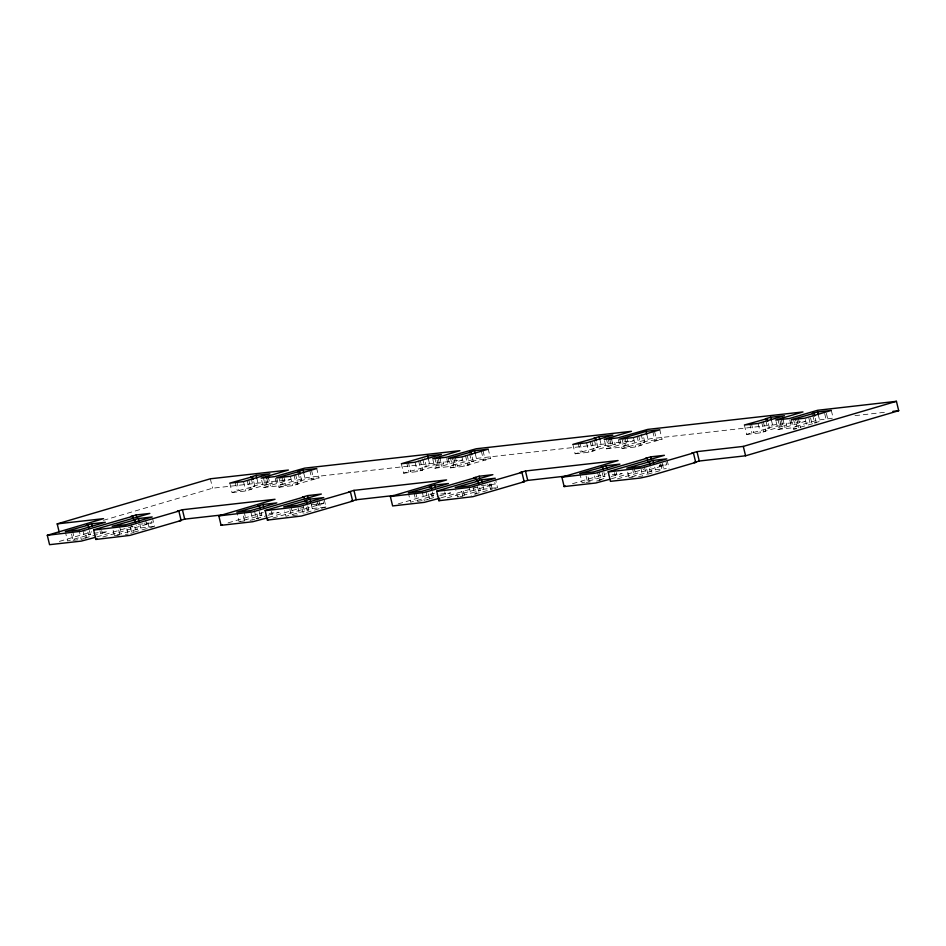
<?xml version="1.0" encoding="UTF-8"?>
<svg xmlns="http://www.w3.org/2000/svg" width="946" height="946" viewBox="0 0 946 946"><rect width="100%" height="100%" fill="white"/><g stroke="black" fill="none" stroke-linecap="round" stroke-linejoin="round"><path stroke-width="0.71" stroke-dasharray="4.73 3.55" d="M103.421 520.335L212.602 488.195L290.682 479.445L263.414 487.557L261.463 479.456M59.35 541.408L91.762 531.865M89.35 530.552L90.331 534.573L67.556 540.97L65.605 532.917M87.966 532.09L88.605 534.774L92.554 533.603M229.807 483.134L232.077 492.523L254.852 486.126L253.232 479.421M251.187 478.274L253.138 486.327L258.4 484.778L272.129 483.229L271.147 479.196M82.87 530.008L84.821 538.061L107.596 531.664L93.879 533.213M247.083 480.225L249.354 489.614L272.129 483.229M83.91 538.641L81.273 539.421L79.003 530.02M232.077 492.523L245.806 490.974L251.068 489.425L248.798 480.024M96.776 536.926L133.421 526.142M102.842 537.009L152.105 522.819L151.715 521.258M278.798 476.819L280.69 484.648L306.942 477.541L462.204 460.075L434.947 468.175L432.984 460.087M263.414 487.557L277.143 486.008L282.405 484.447L280.513 476.618M113.142 530.304L114.431 535.673L137.205 529.275L136.236 525.255M134.84 526.792L135.491 529.476L140.765 527.927L153.11 526.532M276.693 477.836L278.964 487.225L301.739 480.84L300.119 474.123M298.073 472.976L300.024 481.029L305.286 479.48L319.015 477.931L316.733 468.53M147.919 522.559L149.22 527.927L131.707 532.764L129.756 524.711M293.958 474.927L296.24 484.328L319.015 477.931M130.785 533.355L133.421 532.574L131.47 524.522M150.532 527.537L154.482 526.378L152.531 518.325M278.964 487.225L292.681 485.676L297.955 484.127L295.672 474.738M228.057 522.878L263.284 512.495M261.202 512.519L261.853 515.203L239.078 521.601L237.127 513.548M259.157 511.372L260.138 515.393L264.088 514.234M401.329 463.753L403.611 473.154L426.386 466.756L424.435 458.704M422.72 458.905L424.671 466.957L429.933 465.408L443.65 463.847L442.681 459.827M254.403 510.639L256.354 518.692L266.878 515.594M268.191 515.203L279.129 512.294L265.4 513.844M418.605 460.856L420.875 470.245L443.65 463.847M250.051 520.359L258.069 518.503L256.118 510.45M403.611 473.154L417.328 471.605L422.59 470.056L420.32 460.655M268.297 517.557L303.536 507.186M272.956 518.053L323.627 503.449L322.988 500.836M450.32 457.45L452.212 465.278L478.463 458.171L633.725 440.706L606.469 448.806L604.518 440.718M434.947 468.175L448.664 466.626L453.926 465.077L452.034 457.249M307.757 505.885L308.739 509.906L285.964 516.303L284.663 510.935M306.374 507.423L307.024 510.107L312.286 508.558L326.003 507.009L324.064 498.944M448.215 458.467L450.485 467.856L473.26 461.459L471.64 454.754M469.606 453.607L471.546 461.66L476.819 460.111L490.536 458.562L488.266 449.161M465.491 455.558L467.762 464.947L490.536 458.562M326.003 507.009L320.741 508.558L318.79 500.505M450.485 467.856L464.214 466.307L469.476 464.758L467.206 455.369M398.171 503.911L434.817 493.126M432.405 491.802L433.374 495.834L410.599 502.231L408.648 494.179M431.009 493.339L431.66 496.023L435.609 494.864M572.862 444.384L575.133 453.784L597.907 447.387L596.287 440.682M594.242 439.523L596.193 447.576L601.455 446.027L615.184 444.478L614.202 440.458M429.188 498.932L438.4 496.224M439.724 495.834L450.651 492.925L436.922 494.474M590.127 441.486L592.409 450.875L615.184 444.478M417.458 501.451L428.278 499.512M575.133 453.784L588.85 452.235L594.123 450.686L591.841 441.285M441.238 497.773L477.884 486.989M447.304 497.856L495.148 484.08L494.77 482.507M621.853 438.069L623.745 445.909L649.985 438.802L805.259 421.325L778.002 429.437L776.098 421.609M606.469 448.806L620.198 447.257L625.46 445.708L623.568 437.88M479.61 487.852L480.261 490.536L457.486 496.934L455.866 490.217M477.576 486.705L478.546 490.738L483.808 489.177L496.165 487.781M619.736 439.098L622.019 448.487L644.794 442.089L642.842 434.037M641.128 434.238L643.079 442.29L648.341 440.741L662.058 439.192L659.788 429.791M472.811 485.972L474.762 494.025L492.263 489.177M637.013 436.189L639.283 445.578L662.058 439.192M494.9 488.408L497.537 487.628L495.586 479.575M622.019 448.487L635.736 446.938L640.998 445.389L638.727 435.988M572.519 483.713L606.339 473.757M603.926 472.432L604.908 476.465L582.133 482.862L579.851 473.461M602.212 472.633L603.193 476.654L607.131 475.495M744.384 425.014L746.654 434.415L769.429 428.018L767.809 421.301M765.763 420.154L767.714 428.207L772.977 426.658L786.705 425.109L785.724 421.088M597.446 471.9L599.397 479.953L605.984 478.014M611.246 476.465L622.172 473.556L608.455 475.105M761.66 422.105L763.93 431.506L786.705 425.109M599.173 471.699L601.112 479.752L595.85 481.301L594.549 475.933M746.654 434.415L760.383 432.866L765.645 431.317L763.375 421.916M611.353 478.818L643.765 469.275M617.419 478.901L666.682 464.711L666.043 462.097M793.375 418.7L795.267 426.528L817.545 420.154L833.166 418.108M778.002 429.437L791.719 427.888L796.981 426.339L795.089 418.51M627.718 472.196L629.007 477.564L651.782 471.167L650.813 467.135M649.417 468.672L650.068 471.356L655.342 469.807L666.315 468.566M791.27 419.717L793.54 429.117L816.315 422.72L814.695 416.015M812.649 414.868L814.601 422.921L819.863 421.36L818.243 414.655M647.596 474.265L662.082 470.008L660.131 461.955M855.007 415.649L887.052 412.03M253.138 486.327L254.852 486.126M300.024 481.029L301.739 480.84M424.671 466.957L426.386 466.756M471.546 461.66L473.26 461.459M596.193 447.576L597.907 447.387M643.079 442.29L644.794 442.089M767.714 428.207L769.429 428.018M814.601 422.921L816.315 422.72M280.69 484.648L282.405 484.447M452.212 465.278L453.926 465.077M623.745 445.909L625.46 445.708M795.267 426.528L796.981 426.339M249.354 489.614L251.068 489.425M296.24 484.328L297.955 484.127M420.875 470.245L422.59 470.056M467.762 464.947L469.476 464.758M592.409 450.875L594.123 450.686M639.283 445.578L640.998 445.389M763.93 431.506L765.645 431.317M793.54 429.117L796.284 428.81M138.376 524.368L152.105 522.819M311.269 504.845L323.627 503.449M481.431 485.629L495.148 484.08M659.386 465.527L666.682 464.711M88.605 534.774L90.331 534.573M135.491 529.476L137.205 529.275M260.138 515.393L261.853 515.203M307.024 510.107L308.739 509.906M431.66 496.023L433.374 495.834M478.546 490.738L480.261 490.536M603.193 476.654L604.908 476.465M650.068 471.356L651.782 471.167M84.821 538.061L86.535 537.872L84.584 529.819M256.354 518.692L258.069 518.503M474.762 494.025L476.477 493.836L474.525 485.783M599.397 479.953L601.112 479.752M73.043 540.355L79.902 539.575M114.431 535.673L119.929 535.058M125.416 534.431L128.159 534.123M240.45 521.447L244.565 520.974M292.822 515.535L298.309 514.908M460.229 496.626L462.972 496.307M586.248 482.389L590.363 481.928M629.007 477.564L633.134 477.091M638.621 476.477L642.736 476.015L641.116 469.299M831.309 410.422L832.941 417.127M826.378 413.307L827.998 420.024M824.664 413.508L826.284 420.213M810.58 417.966L812.2 424.671M808.865 418.156L810.486 424.872M805.318 419.516L806.938 426.22M798.247 417.978L800.517 427.367M796.532 418.167L798.802 427.568M789.827 420.059L791.719 427.888M782.709 418.298L784.979 427.698M781.372 420.059L783.264 427.888M780.143 421.289L781.443 426.658M777.778 418.806L779.729 426.859M771.357 419.953L772.977 426.658M758.101 423.465L760.383 432.866M751.361 423.276L753.643 432.665M749.646 423.465L751.916 432.866M667.107 460.205L669.058 468.258M654.526 431.341L656.796 440.741M662.165 463.102L663.796 469.807M661.029 464.687L661.408 466.26M652.811 431.542L655.081 440.931M659.315 464.888L659.693 466.449M646.721 434.025L648.341 440.741M654.691 467.123L655.342 469.807M646.697 469.098L647.998 474.466M644.332 466.603L646.284 474.656M633.465 437.549L635.736 446.938M626.725 437.348L628.995 446.749M634.045 467.762L635.996 475.814M625.01 437.537L627.281 446.938M632.33 467.963L634.281 476.015M618.294 439.429L620.198 447.257M611.494 438.979L613.446 447.068M609.839 439.429L611.731 447.257M607.971 437.974L609.91 446.027M616.26 472.421L616.91 475.105M606.244 438.175L608.195 446.228M614.545 472.61L615.196 475.294M599.835 439.322L601.455 446.027M586.579 442.834L588.85 452.235M579.839 442.645L582.109 452.034M588.14 477.091L589.11 481.112M578.124 442.834L580.395 452.235M586.094 475.933L587.395 481.301M483.004 450.71L485.274 460.111M490.974 483.808L491.944 487.84M489.508 484.068L489.886 485.629M481.278 450.911L483.56 460.3M489.579 485.345L490.548 489.378M487.793 484.257L488.171 485.818M475.188 453.394L476.819 460.111M483.158 486.492L483.808 489.177M461.944 456.918L464.214 466.307M469.263 487.332L471.203 495.385M455.192 456.717L457.474 466.118M463.493 491.163L464.462 495.184M453.477 456.918L455.759 466.307M461.778 491.352L462.748 495.385M446.713 458.538L448.664 466.626M439.654 457.036L441.924 466.437M438.317 458.798L440.209 466.626M437.087 460.04L438.388 465.408M444.738 491.79L445.389 494.474M434.722 457.545L436.674 465.598M428.302 458.692L429.933 465.408M428.29 493.753L429.59 499.133M425.925 491.27L427.876 499.322M415.058 462.204L417.328 471.605M422.046 491.281L424.328 500.682M408.317 462.015L410.588 471.415M415.637 492.428L417.588 500.481M406.603 462.204L408.873 471.605M413.922 492.63L415.862 500.682M311.471 470.079L313.741 479.48M317.986 503.438L318.364 504.998M309.756 470.28L312.026 479.669M317.076 500.694L319.027 508.747L303.228 513.394L301.289 505.341M316.271 503.627L316.65 505.188M303.666 472.764L305.286 479.48M311.317 504.525L312.286 508.558M303.004 505.152L304.943 513.205M290.41 476.287L292.681 485.676M298.061 508.037L299.681 514.754M283.67 476.086L285.94 485.487M290.99 506.512L292.941 514.565M281.955 476.287L284.226 485.676M289.925 509.386L291.226 514.754M275.251 478.168L277.143 486.008M268.132 476.417L270.402 485.806M266.796 478.168L268.688 486.008M265.885 480.745L266.867 484.778M263.201 476.914L265.152 484.967M271.49 511.36L272.141 514.045M256.78 478.061L258.4 484.778M243.524 481.585L245.806 490.974M250.856 511.999L252.795 520.052M236.784 481.384L239.054 490.785M244.103 511.798L246.055 519.851M235.069 481.585L237.34 490.974M243.37 516.019L244.34 520.052M210.319 478.794L212.602 488.195M146.453 522.807L146.831 524.368M145.554 520.064L147.505 528.116M144.738 522.996L145.116 524.569M140.114 525.243L140.765 527.927M126.859 528.755L127.828 532.787M119.468 525.881L121.419 533.934M118.723 530.103L119.704 534.123M101.683 530.54L102.334 533.225M99.969 530.73L100.619 533.414M72.582 531.167L74.533 539.22M71.518 534.052L72.818 539.421"/><path stroke-width="1.42" d="M95.369 537.34L81.261 541.112L49.57 544.683L47.3 535.294L103.516 518.656L57.198 523.883L59.149 531.936M266.89 517.97L252.783 521.731L221.104 525.314L218.822 515.913L275.038 499.287L182.412 509.74L177.15 511.289L178.865 511.1L181.135 520.501L129.909 535.401L95.889 539.457L93.619 529.843L149.823 513.43L136.106 514.979L130.844 516.528L132.558 516.327L132.937 517.9M95.889 539.457L96.918 538.806M221.104 525.314L222.133 524.663M439.831 498.187L424.305 502.361L392.625 505.944L390.355 496.544L446.571 479.918L353.946 490.371L348.672 491.92L350.387 491.731L352.669 501.12L301.431 516.031L267.411 520.087L265.152 510.473L321.356 494.049L307.627 495.609L302.365 497.158L304.08 496.957L304.458 498.53M267.411 520.087L268.439 519.425M609.945 479.232L595.838 482.992L564.147 486.575L561.877 477.174L618.093 460.536L525.468 471.002L520.205 472.551L521.92 472.361L524.19 481.75L472.953 496.662L438.932 500.718L436.674 491.104L492.878 474.679L479.161 476.228L473.887 477.777L475.602 477.588L475.98 479.161M438.932 500.718L439.973 500.056M564.147 486.575L565.188 485.913M695.712 462.381L693.997 462.582L699.271 461.021L745.578 455.795L898.7 410.706L896.43 401.317L743.308 446.406L696.989 451.632L691.727 453.181L693.442 452.992L695.712 462.381L649.204 476.075L640.513 478.014L610.466 481.337L608.195 471.735L664.399 455.31L650.682 456.859L645.42 458.408L647.135 458.219L647.513 459.78M57.198 523.883L210.319 478.794L288.4 470.044L261.143 478.156L274.872 476.607L304.659 468.14L459.933 450.674L432.677 458.786L446.394 457.237L476.193 448.771L631.455 431.305L604.198 439.417L617.915 437.868L647.714 429.401L802.977 411.936L775.72 420.048L789.449 418.499L817.604 410.28L896.43 401.317M88.049 525.184L65.274 531.569L79.003 530.02L105.325 522.275L91.608 523.824L86.334 525.373L88.049 525.184L88.699 527.868M252.582 476.737L229.807 483.134L243.524 481.585L269.858 473.828L256.13 475.377L250.867 476.926L252.582 476.737L253.232 479.421M132.558 516.327L81.321 531.238L47.3 535.294M134.935 519.886L112.16 526.283L125.889 524.734L152.211 516.977L138.483 518.526L133.22 520.075L134.935 519.886L135.585 522.57M299.468 471.439L276.693 477.836L290.41 476.287L316.733 468.53L303.016 470.079L297.754 471.628L299.468 471.439L300.119 474.123M178.865 511.1L127.627 526L93.607 530.056M223.764 514.73L184.695 519.141L179.421 520.69L181.135 520.501M259.582 505.814L236.807 512.2L250.524 510.651L276.847 502.905L263.13 504.455L257.868 506.004L259.582 505.814L260.233 508.499M427.663 456.007L401.329 463.753L415.058 462.204L441.38 454.458L427.663 456.007L428.302 458.692M304.08 496.957L252.842 511.869L218.822 515.913M306.457 500.517L283.682 506.914L297.411 505.353L323.733 497.608L310.016 499.157L304.742 500.706L306.457 500.517L307.107 503.201M470.99 452.07L448.215 458.467L461.944 456.918L488.266 449.161L474.537 450.71L469.275 452.259L470.99 452.07L471.64 454.754M350.387 491.731L299.161 506.63L265.14 510.686M393.843 495.515L356.216 499.772L350.954 501.321L352.669 501.12M431.104 486.433L408.329 492.831L422.046 491.281L448.38 483.536L434.652 485.085L429.389 486.634L431.104 486.433L431.754 489.117M595.637 437.998L572.862 444.384L586.579 442.834L612.902 435.089L599.185 436.638L593.922 438.187L595.637 437.998L596.287 440.682M475.602 477.588L424.376 492.488L390.355 496.544M477.99 481.147L455.215 487.533L468.932 485.984L495.255 478.238L481.538 479.788L476.276 481.337L477.99 481.147L478.641 483.832M646.071 431.341L619.736 439.098L633.465 437.549L659.788 429.791L646.071 431.341L646.721 434.025M521.92 472.361L470.682 487.261L436.662 491.317M566.82 475.98L527.738 480.402L522.476 481.952L524.19 481.75M602.626 467.064L579.851 473.461L593.58 471.912L619.902 464.155L606.185 465.704L600.911 467.265L602.626 467.064L603.276 469.748M767.159 418.617L744.384 425.014L758.101 423.465L784.435 415.72L770.706 417.269L765.444 418.818L767.159 418.617L767.809 421.301M647.135 458.219L595.897 473.118L561.877 477.174M649.512 461.766L626.737 468.164L640.466 466.615L666.788 458.869L653.059 460.418L647.797 461.967L649.512 461.766L650.162 464.451M814.045 413.331L791.27 419.717L804.987 418.167L831.309 410.422L817.592 411.971L812.33 413.52L814.045 413.331L814.695 416.015M693.442 452.992L642.204 467.892L608.183 471.948M892.87 411.368L898.7 410.706M817.592 411.971L818.243 414.655M782.709 418.298L783.087 419.87M770.706 417.269L771.357 419.953M743.308 446.406L745.578 455.795M696.989 451.632L699.271 461.021M653.059 460.418L653.71 463.102M650.682 456.859L651.309 459.472M611.175 437.667L611.554 439.24M609.461 437.868L609.839 439.429M599.185 436.638L599.835 439.322M606.185 465.704L606.824 468.4M525.468 471.002L527.738 480.402M474.537 450.71L475.188 453.394M481.538 479.788L482.188 482.472M479.161 476.228L479.788 478.842M439.654 457.036L440.032 458.609M434.652 485.085L435.302 487.769M353.946 490.371L356.216 499.772M303.016 470.079L303.666 472.764M310.016 499.157L310.666 501.841M307.627 495.609L308.266 498.211M268.132 476.417L268.51 477.978M266.405 476.607L266.796 478.168M256.13 475.377L256.78 478.061M263.13 504.455L263.78 507.139M182.412 509.74L184.695 519.141M138.483 518.526L139.133 521.211M136.106 514.979L136.732 517.58M91.608 523.824L92.247 526.508"/></g></svg>
